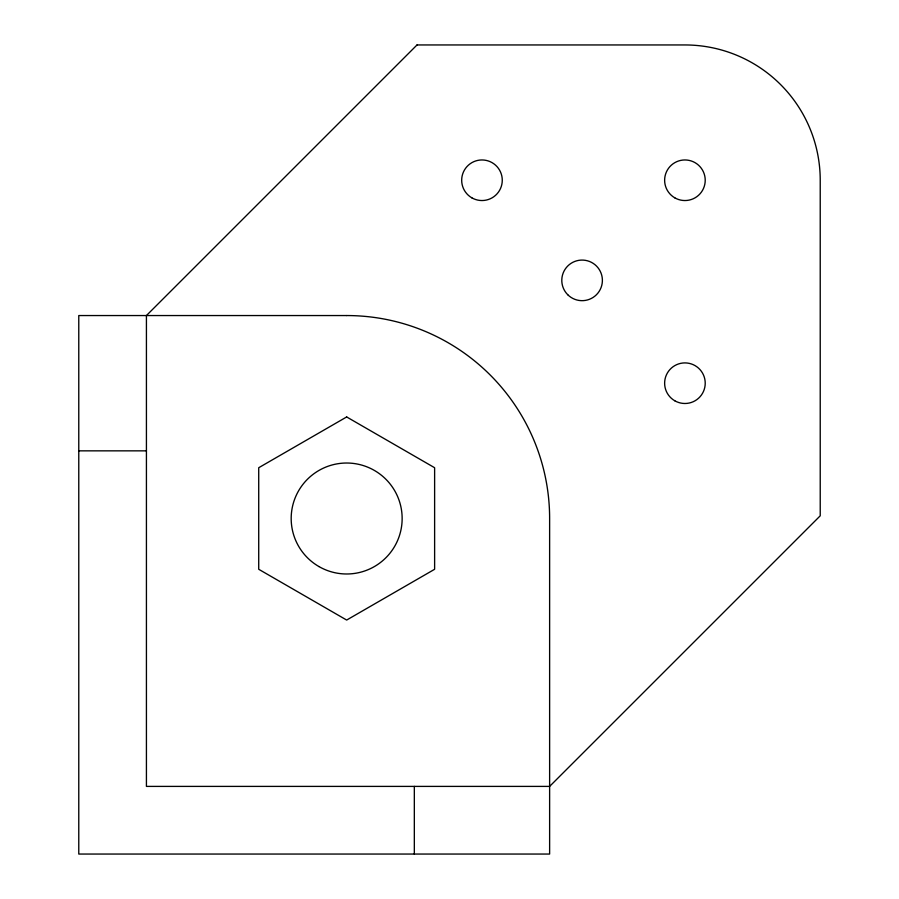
<?xml version="1.0" encoding="UTF-8"?>
<svg xmlns="http://www.w3.org/2000/svg" width="899" height="899" viewBox="0 0 899 899"><rect width="100%" height="100%" fill="white"/><g stroke="black" fill="none" stroke-linecap="round" stroke-linejoin="round"><path stroke-width="1.35" d="M78.775 450.849L146.425 450.849M414.327 786.4L414.327 854.05M417.024 44.95L146.425 315.549L146.425 786.4L549.626 786.4L820.225 515.801L820.225 180.25A135.3 135.3 0 0 0 684.926 44.95L417.024 44.95M346.666 416.956L258.721 467.727L258.721 569.281L346.666 620.052L434.622 569.281L434.622 467.727L346.666 416.956M346.666 315.549L78.775 315.549L78.775 854.05L549.626 854.05L549.626 518.498A202.949 202.949 0 0 0 346.666 315.549M318.931 566.55A55.468 55.468 0 0 0 402.145 518.498A55.468 55.468 0 0 0 318.931 470.458A55.468 55.468 0 0 0 318.931 566.55M674.778 400.774A20.295 20.295 0 0 0 705.221 383.199A20.295 20.295 0 0 0 674.778 365.623A20.295 20.295 0 0 0 674.778 400.774M674.778 197.825A20.295 20.295 0 0 0 705.221 180.25A20.295 20.295 0 0 0 674.778 162.674A20.295 20.295 0 0 0 674.778 197.825M567.741 294.726A20.295 20.295 0 0 0 601.701 285.624A20.295 20.295 0 0 0 576.843 260.766A20.295 20.295 0 0 0 567.741 294.726M471.829 197.825A20.295 20.295 0 0 0 502.271 180.25A20.295 20.295 0 0 0 471.829 162.674A20.295 20.295 0 0 0 471.829 197.825"/></g></svg>
